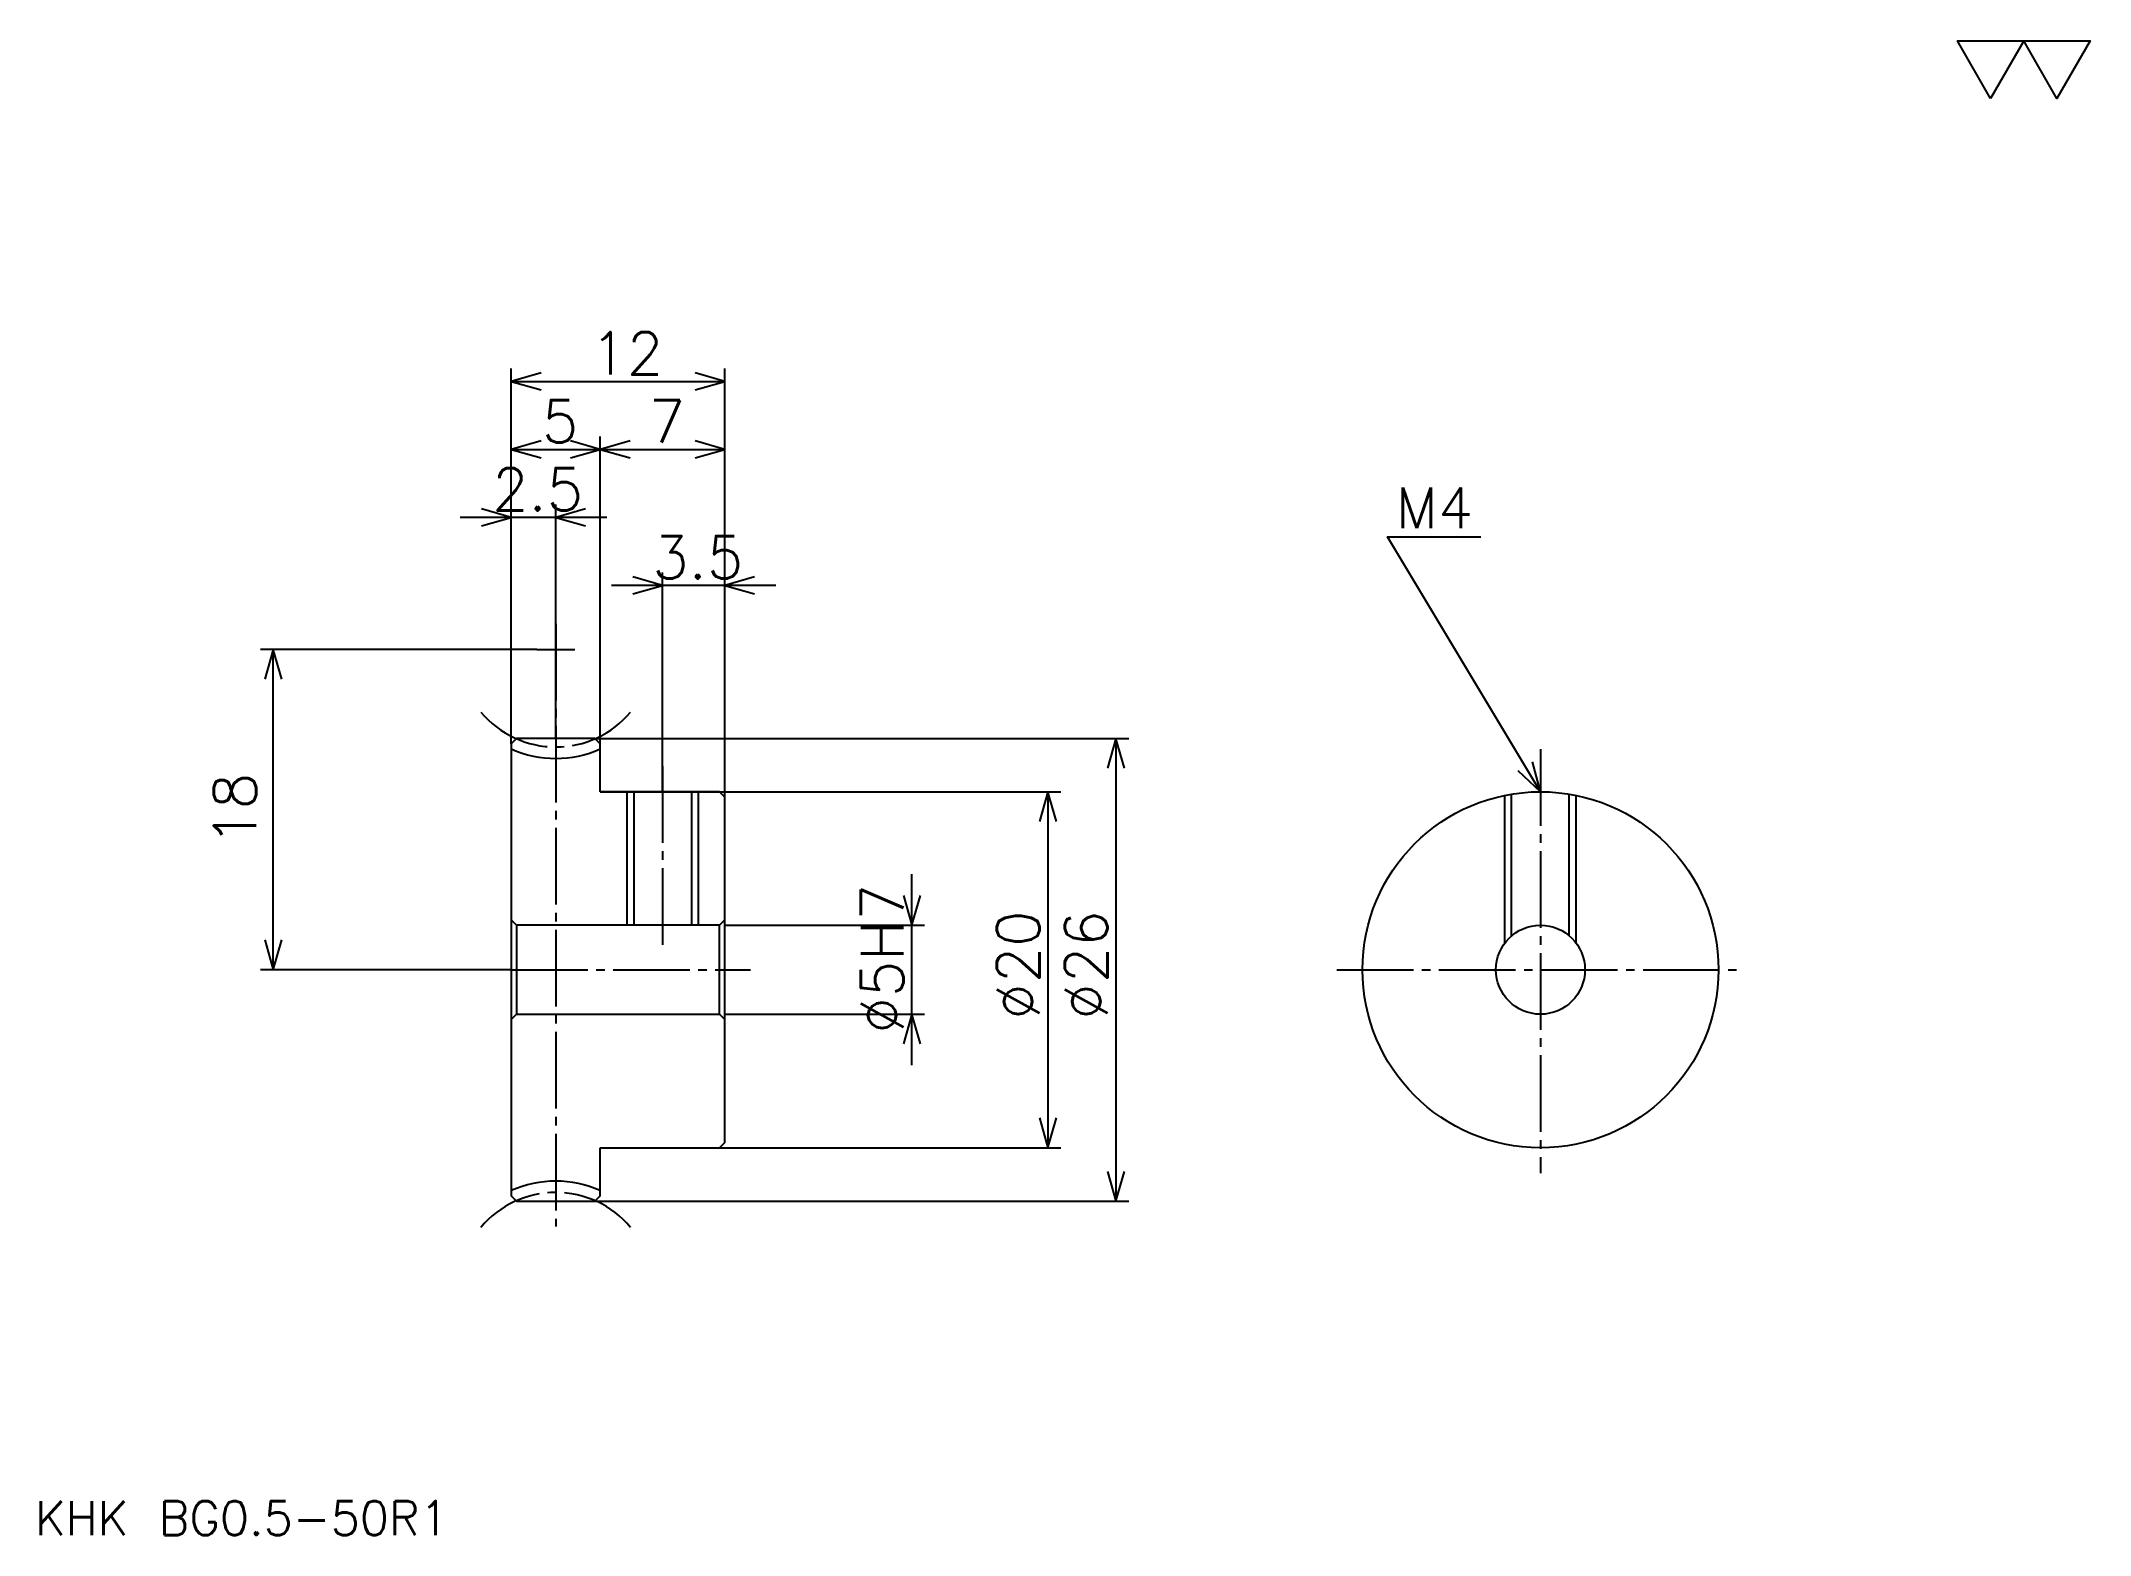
# Model space of a CAD drawing. Extents: x 5 to 120, y 5 to 89.
import ezdxf

# ---------------------------------------------------------------- set-up
doc = ezdxf.new("R2010")
doc.units = 0
doc.linetypes.add('DASHDOT', pattern=[5.731343, 4.298507, -0.477612, 0.477612, -0.477612])
doc.layers.get('0').update_dxf_attribs({"linetype": 'CONTINUOUS'})
doc.layers.add('DASHDOT', color=6, linetype='DASHDOT')
doc.styles.add('KANJI', font='TXT', dxfattribs={"bigfont": 'BIGFONT'})

msp = doc.modelspace()

# ---------------------------------------------------------------- linework, layer by layer
at = {"color": 5}
for p, q in [((31.522388, 50.014927), (31.522388, 70.791046)), ((43.522388, 50.014927), (43.522388, 70.791046)), ((31.522388, 70.074631), (43.522388, 70.074631)), ((36.522388, 50.014927), (36.522388, 66.970154)), ((31.522388, 66.253731), (36.522388, 66.253731)), ((36.522388, 66.253731), (43.522388, 66.253731)), ((36.888062, 62.432838), (28.656717, 62.432838)), ((34.022388, 50.014927), (34.022388, 63.149254)), ((40.022388, 50.014927), (40.022388, 59.328362)), ((46.388062, 58.611942), (37.156715, 58.611942)), ((32.955223, 55.014927), (17.432837, 55.014927)), ((18.149254, 37.014927), (18.149254, 55.014927)), ((31.522388, 49.714928), (31.522388, 50.014927)), ((36.222389, 50.014927), (43.522388, 50.014927)), ((36.522388, 49.714928), (36.522388, 50.014927)), ((40.022388, 47.014927), (40.022388, 50.014927)), ((43.522388, 50.014927), (66.208954, 50.014927)), ((43.522388, 46.714928), (43.522388, 50.014927)), ((65.492538, 50.014927), (65.492538, 24.014927)), ((36.522388, 47.014927), (43.522388, 47.014927)), ((43.522388, 47.014927), (62.388062, 47.014927)), ((61.671642, 47.014927), (61.671642, 27.014927)), ((54.02985, 31.649256), (54.02985, 42.3806)), ((43.522388, 39.514927), (54.746269, 39.514927)), ((31.522388, 37.014927), (17.432835, 37.014927)), ((43.522388, 34.514927), (54.746269, 34.514927)), ((36.522388, 27.014927), (43.522388, 27.014927)), ((43.522388, 27.014927), (62.388062, 27.014927)), ((36.222389, 24.014927), (43.522388, 24.014927)), ((43.522388, 24.014927), (66.208954, 24.014927))]:
    msp.add_line(p, q, dxfattribs=at)
at = {"color": 4}
for p, q in [((43.522388, 39.814926), (43.222389, 39.514927)), ((31.522388, 34.214928), (31.822388, 34.514927)), ((43.522388, 34.214928), (43.222389, 34.514927))]:
    msp.add_line(p, q, dxfattribs=at)
at = {"color": 7}
msp.add_lwpolyline([(114.626869, 85.970146), (112.764183, 89.198807), (120.214928, 89.198807), (118.352242, 85.970146), (116.489555, 89.198807), (114.626869, 85.970146)], dxfattribs=at)
at = {"color": 5}
for points in [[(33.194031, 70.552238), (31.522388, 70.074631), (33.194031, 69.597015)], [(41.850746, 69.597015), (43.522388, 70.074631), (41.850746, 70.552238)], [(33.194031, 66.731346), (31.522388, 66.253731), (33.194031, 65.776123)], [(34.850746, 65.776123), (36.522388, 66.253731), (34.850746, 66.731346)], [(38.194031, 66.731346), (36.522388, 66.253731), (38.194031, 65.776123)], [(41.850746, 65.776123), (43.522388, 66.253731), (41.850746, 66.731346)], [(29.850746, 61.955227), (31.522388, 62.432838), (29.850746, 62.91045)], [(35.694031, 62.91045), (34.022388, 62.432838), (35.694031, 61.955227)], [(89.343285, 47.014927), (80.746269, 61.343285), (86, 61.343285)], [(38.350746, 58.134331), (40.022388, 58.611942), (38.350746, 59.089554)], [(45.194031, 59.089554), (43.522388, 58.611942), (45.194031, 58.134331)], [(18.626865, 53.343285), (18.149254, 55.014927), (17.671642, 53.343285)], [(65.970154, 48.343285), (65.492538, 50.014927), (65.014923, 48.343285)], [(88.073685, 48.202618), (89.343285, 47.014927), (88.892776, 48.694077)], [(62.149254, 45.343285), (61.671642, 47.014927), (61.194031, 45.343285)], [(53.552238, 41.186569), (54.02985, 39.514927), (54.507462, 41.186569)], [(17.671642, 38.686569), (18.149254, 37.014927), (18.626865, 38.686569)], [(54.507462, 32.843285), (54.02985, 34.514927), (53.552238, 32.843285)], [(61.194031, 28.686569), (61.671642, 27.014927), (62.149254, 28.686569)], [(65.014923, 25.686569), (65.492538, 24.014927), (65.970154, 25.686569)]]:
    msp.add_lwpolyline(points, dxfattribs=at)
at = {"color": 4}
for points in [[(34.022388, 50.014927), (31.822388, 50.014927), (31.522388, 49.714928), (31.522388, 34.214928)], [(36.522388, 47.014927), (36.522388, 49.714928), (36.222389, 50.014927), (34.022388, 50.014927)], [(36.522388, 27.014927), (43.222389, 27.014927), (43.522388, 27.314926), (43.522388, 46.714928), (43.222389, 47.014927), (36.522388, 47.014927)], [(38.022388, 47.014927), (38.022388, 39.514927)], [(38.40239, 47.014927), (38.40239, 39.514927)], [(41.642387, 47.014927), (41.642387, 39.514927)], [(42.022388, 47.014927), (42.022388, 39.514927)], [(87.343285, 38.514927), (87.343285, 46.812885)], [(87.723282, 38.919029), (87.723282, 46.882835)], [(90.963287, 38.919029), (90.963287, 46.882835)], [(91.343285, 38.514927), (91.343285, 46.812885)], [(31.522388, 39.814926), (31.822388, 39.514927), (31.822388, 34.514927), (43.222389, 34.514927), (43.222389, 39.514927), (31.822388, 39.514927)], [(31.522388, 34.214928), (31.522388, 24.314926), (31.822388, 24.014927), (34.022388, 24.014927)], [(34.022388, 24.014927), (36.222389, 24.014927), (36.522388, 24.314926), (36.522388, 27.014927)]]:
    msp.add_lwpolyline(points, dxfattribs=at)
for radius in [10, 2.5]:
    msp.add_circle((89.343285, 37.014927), radius, dxfattribs=at)
for centre, start, end in [((34.022388, 55.014927), 245.9104933, 294.0895067), ((34.022388, 19.014927), 65.9104933, 114.0895067)]:
    msp.add_arc(centre, 6.125, start, end, dxfattribs=at)
at = {"layer": 'DASHDOT', "color": 7}
for p, q in [((34.022388, 56.447762), (34.022388, 22.582092)), ((32.955223, 55.014927), (35.089554, 55.014927)), ((89.343285, 49.402985), (89.343285, 25.582092)), ((31.522388, 37.014927), (44.955223, 37.014927)), ((77.910446, 37.014927), (100.776123, 37.014927))]:
    msp.add_line(p, q, dxfattribs=at)
msp.add_lwpolyline([(40.022388, 48.447762), (40.022388, 38.082092)], dxfattribs=at)
for centre, start, end in [((34.022388, 55.014927), 220.00000049, 319.99999951), ((34.022388, 19.014927), 40.00000049, 139.99999951)]:
    msp.add_arc(centre, 5.485, start, end, dxfattribs=at)

# ---------------------------------------------------------------- texts
at = {"color": 7, "style": 'KANJI'}
for s, height, p in [('12', 2.38806, (35.97015, 70.456711)), ('5', 2.38806, (33.246269, 66.635818)), ('7', 2.38806, (39.246269, 66.635818)), ('2.5', 2.38806, (30.444031, 62.814926)), ('M4', 2.292537, (81.223877, 61.820896)), ('3.5', 2.38806, (39.444031, 58.994034)), ('KHK BG0.5-50R1', 1.910448, (4.776119, 5.253731))]:
    msp.add_text(s, height=height, dxfattribs=at).set_placement(p)
for s, p in [('18', (17.194031, 43.985077)), ('%%c5H7', (53.552238, 33.432838)), ('%%c20', (61.194031, 34.208958)), ('%%c26', (65.014923, 34.208958))]:
    msp.add_text(s, height=2.38806, rotation=90, dxfattribs=at).set_placement(p)

doc.saveas('drawing.dxf')
